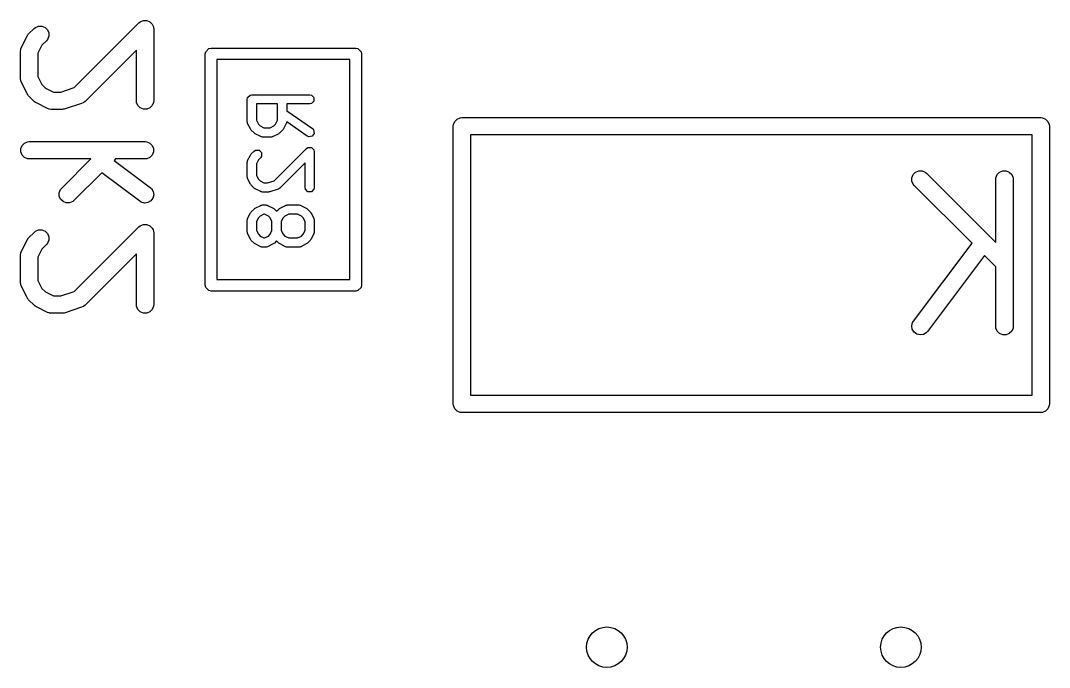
# Model space of a CAD drawing. Header units: inches. Extents: x -2.1 to 1.75, y 0.25 to 2.74.
# Drawn here: x 1.4006 to 1.7505, y 2.1381 to 2.3582 of the extents above; entities that cross this region are included whole.
import ezdxf

# ---------------------------------------------------------------- set-up
doc = ezdxf.new("R2010")
doc.units = ezdxf.units.IN
doc.header["$MEASUREMENT"] = 0
doc.layers.add('BLACK', color=250, linetype='CONTINUOUS')

msp = doc.modelspace()

# ---------------------------------------------------------------- linework, layer by layer
at = {"layer": 'BLACK', "linetype": 'CONTINUOUS'}
for p, q in [((1.40336, 2.35364), (1.40524, 2.35552)), ((1.40524, 2.35552), (1.40568, 2.35589)), ((1.40568, 2.35589), (1.40675, 2.35633)), ((1.40675, 2.35633), (1.4079, 2.35633)), ((1.4079, 2.35633), (1.40897, 2.35589)), ((1.40897, 2.35589), (1.40978, 2.35507)), ((1.40978, 2.35507), (1.41022, 2.35401)), ((1.41885, 2.33539), (1.44086, 2.35739)), ((1.44086, 2.35739), (1.44131, 2.35776)), ((1.44131, 2.35776), (1.44206, 2.35807)), ((1.44206, 2.35807), (1.44237, 2.3582)), ((1.44237, 2.3582), (1.44352, 2.3582)), ((1.44352, 2.3582), (1.44459, 2.35776)), ((1.44459, 2.35776), (1.4454, 2.35695)), ((1.4454, 2.35695), (1.44566, 2.35633)), ((1.44566, 2.35633), (1.44584, 2.35588)), ((1.44584, 2.35588), (1.4459, 2.35531)), ((1.4459, 2.35531), (1.4459, 2.33093)), ((1.40093, 2.34913), (1.40281, 2.35288)), ((1.40281, 2.35288), (1.40297, 2.35313)), ((1.40297, 2.35313), (1.403, 2.3532)), ((1.403, 2.3532), (1.40306, 2.35328)), ((1.40306, 2.35328), (1.40312, 2.35337)), ((1.40312, 2.35337), (1.40318, 2.35342)), ((1.40318, 2.35342), (1.40336, 2.35364)), ((1.40941, 2.35134), (1.40788, 2.34981)), ((1.40978, 2.35179), (1.40941, 2.35134)), ((1.41022, 2.35286), (1.40978, 2.35179)), ((1.41022, 2.35401), (1.41022, 2.35286)), ((1.40062, 2.34781), (1.40068, 2.34838)), ((1.40062, 2.33843), (1.40062, 2.34781)), ((1.40068, 2.34838), (1.40072, 2.34848)), ((1.40072, 2.34848), (1.40073, 2.34859)), ((1.40073, 2.34859), (1.40093, 2.34913)), ((1.40788, 2.34981), (1.40653, 2.34711)), ((1.43999, 2.34818), (1.42254, 2.33072)), ((1.43999, 2.33093), (1.43999, 2.34818)), ((1.46358, 2.34762), (1.46464, 2.34869)), ((1.46464, 2.34869), (1.46539, 2.34884)), ((1.46539, 2.34884), (1.51461, 2.34884)), ((1.51461, 2.34884), (1.51536, 2.34869)), ((1.51536, 2.34869), (1.51642, 2.34762)), ((1.40653, 2.34711), (1.40653, 2.33913)), ((1.46343, 2.34687), (1.46358, 2.34762)), ((1.46343, 2.26813), (1.46343, 2.34687)), ((1.46736, 2.3449), (1.46736, 2.2701)), ((1.51264, 2.3449), (1.46736, 2.3449)), ((1.51264, 2.2701), (1.51264, 2.3449)), ((1.51642, 2.34762), (1.51657, 2.34687)), ((1.51657, 2.34687), (1.51657, 2.26813)), ((1.40068, 2.33786), (1.40062, 2.33843)), ((1.40072, 2.33776), (1.40068, 2.33786)), ((1.40073, 2.33765), (1.40072, 2.33776)), ((1.40093, 2.33711), (1.40073, 2.33765)), ((1.40653, 2.33913), (1.40788, 2.33643)), ((1.40281, 2.33336), (1.40093, 2.33711)), ((1.40788, 2.33643), (1.40907, 2.33524)), ((1.40907, 2.33524), (1.41177, 2.33389)), ((1.41177, 2.33389), (1.41434, 2.33389)), ((1.41434, 2.33389), (1.41885, 2.33539)), ((1.40297, 2.33312), (1.40281, 2.33336)), ((1.403, 2.33304), (1.40297, 2.33312)), ((1.40306, 2.33296), (1.403, 2.33304)), ((1.40312, 2.33287), (1.40306, 2.33296)), ((1.40318, 2.33282), (1.40312, 2.33287)), ((1.40336, 2.3326), (1.40318, 2.33282)), ((1.40524, 2.33072), (1.40336, 2.3326)), ((1.40546, 2.33054), (1.40524, 2.33072)), ((1.40551, 2.33048), (1.40546, 2.33054)), ((1.4056, 2.33042), (1.40551, 2.33048)), ((1.40568, 2.33035), (1.4056, 2.33042)), ((1.40576, 2.33032), (1.40568, 2.33035)), ((1.406, 2.33017), (1.40576, 2.33032)), ((1.42199, 2.33031), (1.42191, 2.33024)), ((1.42209, 2.33035), (1.42199, 2.33031)), ((1.42254, 2.33072), (1.42209, 2.33035)), ((1.44005, 2.33036), (1.43999, 2.33093)), ((1.44049, 2.32929), (1.44005, 2.33036)), ((1.44584, 2.33036), (1.4454, 2.32929)), ((1.4459, 2.33093), (1.44584, 2.33036)), ((1.47768, 2.3314), (1.4778, 2.33201)), ((1.47768, 2.3239), (1.47768, 2.3314)), ((1.4778, 2.33201), (1.47866, 2.33286)), ((1.47866, 2.33286), (1.47926, 2.33298)), ((1.47926, 2.33298), (1.49894, 2.33298)), ((1.49894, 2.33298), (1.49955, 2.33286)), ((1.49955, 2.33286), (1.5004, 2.33201)), ((1.5004, 2.3308), (1.49955, 2.32995)), ((1.5004, 2.33201), (1.5004, 2.3308)), ((1.40975, 2.32829), (1.406, 2.33017)), ((1.41029, 2.32809), (1.40975, 2.32829)), ((1.4104, 2.32808), (1.41029, 2.32809)), ((1.4105, 2.32804), (1.4104, 2.32808)), ((1.41107, 2.32798), (1.4105, 2.32804)), ((1.41482, 2.32798), (1.41107, 2.32798)), ((1.41512, 2.32801), (1.41482, 2.32798)), ((1.41519, 2.32801), (1.41512, 2.32801)), ((1.4153, 2.32803), (1.41519, 2.32801)), ((1.4154, 2.32804), (1.4153, 2.32803)), ((1.41547, 2.32807), (1.4154, 2.32804)), ((1.41576, 2.32813), (1.41547, 2.32807)), ((1.42138, 2.33001), (1.41576, 2.32813)), ((1.42191, 2.33024), (1.42138, 2.33001)), ((1.44131, 2.32848), (1.44049, 2.32929)), ((1.44237, 2.32804), (1.44131, 2.32848)), ((1.44352, 2.32804), (1.44237, 2.32804)), ((1.44459, 2.32848), (1.44352, 2.32804)), ((1.4454, 2.32929), (1.44459, 2.32848)), ((1.48799, 2.32983), (1.48083, 2.32983)), ((1.48083, 2.32983), (1.48083, 2.32428)), ((1.48799, 2.32428), (1.48799, 2.32983)), ((1.49894, 2.32983), (1.49114, 2.32983)), ((1.49114, 2.32983), (1.49114, 2.32754)), ((1.49114, 2.32754), (1.49985, 2.32144)), ((1.49955, 2.32995), (1.49894, 2.32983)), ((1.4777, 2.32383), (1.47768, 2.3239)), ((1.47769, 2.32379), (1.4777, 2.32383)), ((1.47775, 2.32355), (1.47769, 2.32379)), ((1.4778, 2.3233), (1.47775, 2.32355)), ((1.47783, 2.32328), (1.4778, 2.3233)), ((1.47785, 2.3232), (1.47783, 2.32328)), ((1.48083, 2.32428), (1.48149, 2.32296)), ((1.48734, 2.32296), (1.48799, 2.32428)), ((1.491, 2.32328), (1.49098, 2.3232)), ((1.49102, 2.3233), (1.491, 2.32328)), ((1.49107, 2.32355), (1.49102, 2.3233)), ((1.49112, 2.32371), (1.49107, 2.32355)), ((1.49804, 2.31886), (1.49112, 2.32371)), ((1.54781, 2.32282), (1.54825, 2.32388)), ((1.54825, 2.32388), (1.54907, 2.3247)), ((1.54907, 2.3247), (1.55013, 2.32514)), ((1.55013, 2.32514), (1.55071, 2.3252)), ((1.55071, 2.3252), (1.74756, 2.3252)), ((1.74756, 2.3252), (1.74814, 2.32514)), ((1.74814, 2.32514), (1.7492, 2.3247)), ((1.7492, 2.3247), (1.75001, 2.32388)), ((1.75001, 2.32388), (1.75046, 2.32282)), ((1.47879, 2.32133), (1.47785, 2.3232)), ((1.47894, 2.32113), (1.47879, 2.32133)), ((1.47908, 2.32092), (1.47894, 2.32113)), ((1.48002, 2.31998), (1.47908, 2.32092)), ((1.48023, 2.31984), (1.48002, 2.31998)), ((1.48043, 2.31968), (1.48023, 2.31984)), ((1.48149, 2.32296), (1.48207, 2.32239)), ((1.48207, 2.32239), (1.48338, 2.32173)), ((1.48338, 2.32173), (1.48545, 2.32173)), ((1.48545, 2.32173), (1.48676, 2.32239)), ((1.48676, 2.32239), (1.48734, 2.32296)), ((1.4886, 2.31984), (1.4884, 2.31968)), ((1.48881, 2.31998), (1.4886, 2.31984)), ((1.48975, 2.32092), (1.48881, 2.31998)), ((1.48989, 2.32113), (1.48975, 2.32092)), ((1.49004, 2.32133), (1.48989, 2.32113)), ((1.49098, 2.3232), (1.49004, 2.32133)), ((1.50048, 2.31981), (1.49979, 2.31883)), ((1.49985, 2.32144), (1.50027, 2.321)), ((1.50027, 2.321), (1.50048, 2.31981)), ((1.54776, 2.32224), (1.54781, 2.32282)), ((1.54776, 2.22776), (1.54776, 2.32224)), ((1.75046, 2.32282), (1.75051, 2.32224)), ((1.75051, 2.32224), (1.75051, 2.22776)), ((1.40112, 2.3157), (1.40194, 2.31652)), ((1.40194, 2.31652), (1.403, 2.31696)), ((1.403, 2.31696), (1.40358, 2.31701)), ((1.40358, 2.31701), (1.44295, 2.31701)), ((1.44295, 2.31701), (1.44352, 2.31696)), ((1.44352, 2.31696), (1.44459, 2.31652)), ((1.44459, 2.31652), (1.4454, 2.3157)), ((1.4823, 2.31875), (1.48043, 2.31968)), ((1.48238, 2.31873), (1.4823, 2.31875)), ((1.4824, 2.3187), (1.48238, 2.31873)), ((1.48265, 2.31865), (1.4824, 2.3187)), ((1.4829, 2.31858), (1.48265, 2.31865)), ((1.48293, 2.3186), (1.4829, 2.31858)), ((1.48301, 2.31858), (1.48293, 2.3186)), ((1.48582, 2.31858), (1.48301, 2.31858)), ((1.4859, 2.3186), (1.48582, 2.31858)), ((1.48593, 2.31858), (1.4859, 2.3186)), ((1.48617, 2.31865), (1.48593, 2.31858)), ((1.48642, 2.3187), (1.48617, 2.31865)), ((1.48645, 2.31873), (1.48642, 2.3187)), ((1.48652, 2.31875), (1.48645, 2.31873)), ((1.4884, 2.31968), (1.48652, 2.31875)), ((1.4986, 2.31862), (1.49804, 2.31886)), ((1.49979, 2.31883), (1.4986, 2.31862)), ((1.55366, 2.31929), (1.55366, 2.23071)), ((1.74461, 2.31929), (1.55366, 2.31929)), ((1.74461, 2.23071), (1.74461, 2.31929)), ((1.40068, 2.31464), (1.40112, 2.3157)), ((1.40068, 2.31349), (1.40068, 2.31464)), ((1.40112, 2.31242), (1.40068, 2.31349)), ((1.4454, 2.3157), (1.44584, 2.31464)), ((1.44584, 2.31349), (1.4454, 2.31242)), ((1.44584, 2.31464), (1.44584, 2.31349)), ((1.47894, 2.31262), (1.47908, 2.31283)), ((1.47908, 2.31283), (1.48002, 2.31377)), ((1.48002, 2.31377), (1.48053, 2.31411)), ((1.48053, 2.31411), (1.48174, 2.31411)), ((1.48174, 2.31411), (1.48259, 2.31326)), ((1.48259, 2.31326), (1.48259, 2.31205)), ((1.48684, 2.30372), (1.49783, 2.31471)), ((1.49783, 2.31471), (1.49834, 2.31505)), ((1.49834, 2.31505), (1.49955, 2.31505)), ((1.49955, 2.31505), (1.5004, 2.3142)), ((1.5004, 2.3142), (1.5004, 2.3142)), ((1.5004, 2.3142), (1.50052, 2.31359)), ((1.50052, 2.31359), (1.50052, 2.30141)), ((1.40194, 2.31161), (1.40112, 2.31242)), ((1.403, 2.31117), (1.40194, 2.31161)), ((1.40358, 2.31111), (1.403, 2.31117)), ((1.42457, 2.31111), (1.40358, 2.31111)), ((1.41461, 2.30115), (1.42457, 2.31111)), ((1.43292, 2.31111), (1.43244, 2.31063)), ((1.43244, 2.31063), (1.44472, 2.30143)), ((1.44295, 2.31111), (1.43292, 2.31111)), ((1.44352, 2.31117), (1.44295, 2.31111)), ((1.44459, 2.31161), (1.44352, 2.31117)), ((1.4454, 2.31242), (1.44459, 2.31161)), ((1.47768, 2.30984), (1.4777, 2.30992)), ((1.47768, 2.30516), (1.47768, 2.30984)), ((1.47769, 2.30996), (1.47775, 2.3102)), ((1.4777, 2.30992), (1.47769, 2.30996)), ((1.47775, 2.3102), (1.4778, 2.31045)), ((1.4778, 2.31045), (1.47783, 2.31047)), ((1.47783, 2.31047), (1.47785, 2.31055)), ((1.47785, 2.31055), (1.47879, 2.31242)), ((1.47879, 2.31242), (1.47894, 2.31262)), ((1.48149, 2.31079), (1.48083, 2.30947)), ((1.48083, 2.30947), (1.48083, 2.30553)), ((1.48225, 2.31154), (1.48149, 2.31079)), ((1.48259, 2.31205), (1.48225, 2.31154)), ((1.49737, 2.30979), (1.48881, 2.30123)), ((1.49737, 2.30141), (1.49737, 2.30979)), ((1.42822, 2.30641), (1.41879, 2.29698)), ((1.44117, 2.2967), (1.42822, 2.30641)), ((1.70376, 2.30475), (1.7042, 2.30582)), ((1.7042, 2.30582), (1.70502, 2.30663)), ((1.70502, 2.30663), (1.70608, 2.30707)), ((1.70608, 2.30707), (1.70723, 2.30707)), ((1.70723, 2.30707), (1.7083, 2.30663)), ((1.7083, 2.30663), (1.70875, 2.30626)), ((1.70875, 2.30626), (1.73228, 2.28273)), ((1.73233, 2.30475), (1.73277, 2.30582)), ((1.73277, 2.30582), (1.73359, 2.30663)), ((1.73359, 2.30663), (1.73465, 2.30707)), ((1.73465, 2.30707), (1.73581, 2.30707)), ((1.73581, 2.30707), (1.73687, 2.30663)), ((1.73687, 2.30663), (1.73768, 2.30582)), ((1.73768, 2.30582), (1.73813, 2.30475)), ((1.4777, 2.30508), (1.47768, 2.30516)), ((1.47769, 2.30504), (1.4777, 2.30508)), ((1.47775, 2.3048), (1.47769, 2.30504)), ((1.4778, 2.30455), (1.47775, 2.3048)), ((1.47783, 2.30453), (1.4778, 2.30455)), ((1.47785, 2.30445), (1.47783, 2.30453)), ((1.47879, 2.30258), (1.47785, 2.30445)), ((1.47894, 2.30238), (1.47879, 2.30258)), ((1.47908, 2.30217), (1.47894, 2.30238)), ((1.48083, 2.30553), (1.48149, 2.30421)), ((1.48149, 2.30421), (1.48207, 2.30364)), ((1.48207, 2.30364), (1.48338, 2.30298)), ((1.48338, 2.30298), (1.48463, 2.30298)), ((1.48463, 2.30298), (1.48684, 2.30372)), ((1.70376, 2.3036), (1.70376, 2.30475)), ((1.7042, 2.30254), (1.70376, 2.3036)), ((1.70457, 2.30209), (1.7042, 2.30254)), ((1.73228, 2.30418), (1.73233, 2.30475)), ((1.73228, 2.28273), (1.73228, 2.30418)), ((1.73813, 2.30475), (1.73818, 2.30418)), ((1.73818, 2.30418), (1.73818, 2.25418)), ((1.4138, 2.29964), (1.41424, 2.3007)), ((1.4138, 2.29849), (1.4138, 2.29964)), ((1.41424, 2.3007), (1.41461, 2.30115)), ((1.44472, 2.30143), (1.44514, 2.30103)), ((1.44514, 2.30103), (1.44573, 2.30004)), ((1.44589, 2.2989), (1.44561, 2.29779)), ((1.44573, 2.30004), (1.44589, 2.2989)), ((1.48002, 2.30123), (1.47908, 2.30217)), ((1.48023, 2.30109), (1.48002, 2.30123)), ((1.48043, 2.30094), (1.48023, 2.30109)), ((1.4823, 2.3), (1.48043, 2.30094)), ((1.48238, 2.29998), (1.4823, 2.3)), ((1.4824, 2.29995), (1.48238, 2.29998)), ((1.48265, 2.2999), (1.4824, 2.29995)), ((1.4829, 2.29984), (1.48265, 2.2999)), ((1.48293, 2.29985), (1.4829, 2.29984)), ((1.48301, 2.29983), (1.48293, 2.29985)), ((1.48488, 2.29983), (1.48301, 2.29983)), ((1.48513, 2.29988), (1.48488, 2.29983)), ((1.48538, 2.29991), (1.48513, 2.29988)), ((1.48819, 2.30085), (1.48538, 2.29991)), ((1.48826, 2.30089), (1.48819, 2.30085)), ((1.4883, 2.30089), (1.48826, 2.30089)), ((1.48851, 2.30103), (1.4883, 2.30089)), ((1.48873, 2.30115), (1.48851, 2.30103)), ((1.48874, 2.30119), (1.48873, 2.30115)), ((1.48881, 2.30123), (1.48874, 2.30119)), ((1.49749, 2.3008), (1.49737, 2.30141)), ((1.49834, 2.29995), (1.49749, 2.3008)), ((1.49955, 2.29995), (1.49834, 2.29995)), ((1.5004, 2.3008), (1.49955, 2.29995)), ((1.50052, 2.30141), (1.5004, 2.3008)), ((1.72419, 2.28247), (1.70457, 2.30209)), ((1.41424, 2.29742), (1.4138, 2.29849)), ((1.41506, 2.29661), (1.41424, 2.29742)), ((1.41612, 2.29617), (1.41506, 2.29661)), ((1.41727, 2.29617), (1.41612, 2.29617)), ((1.41834, 2.29661), (1.41727, 2.29617)), ((1.41879, 2.29698), (1.41834, 2.29661)), ((1.44167, 2.2964), (1.44117, 2.2967)), ((1.44278, 2.29612), (1.44167, 2.2964)), ((1.44393, 2.29628), (1.44278, 2.29612)), ((1.44492, 2.29687), (1.44393, 2.29628)), ((1.44561, 2.29779), (1.44492, 2.29687)), ((1.48043, 2.29438), (1.4823, 2.29532)), ((1.4823, 2.29532), (1.48238, 2.29534)), ((1.48238, 2.29534), (1.4824, 2.29536)), ((1.4824, 2.29536), (1.48265, 2.29541)), ((1.48265, 2.29541), (1.4829, 2.29548)), ((1.4829, 2.29548), (1.48293, 2.29547)), ((1.48293, 2.29547), (1.48301, 2.29548)), ((1.48301, 2.29548), (1.48394, 2.29548)), ((1.48394, 2.29548), (1.48402, 2.29547)), ((1.48402, 2.29547), (1.48406, 2.29548)), ((1.48406, 2.29548), (1.4843, 2.29541)), ((1.4843, 2.29541), (1.48455, 2.29536)), ((1.48455, 2.29536), (1.48457, 2.29534)), ((1.48457, 2.29534), (1.48465, 2.29532)), ((1.48465, 2.29532), (1.48652, 2.29438)), ((1.48886, 2.29438), (1.49074, 2.29532)), ((1.49074, 2.29532), (1.49082, 2.29534)), ((1.49082, 2.29534), (1.49084, 2.29536)), ((1.49084, 2.29536), (1.49109, 2.29541)), ((1.49109, 2.29541), (1.49133, 2.29548)), ((1.49133, 2.29548), (1.49137, 2.29547)), ((1.49137, 2.29547), (1.49144, 2.29548)), ((1.49144, 2.29548), (1.49519, 2.29548)), ((1.49519, 2.29548), (1.49527, 2.29547)), ((1.49527, 2.29547), (1.4953, 2.29548)), ((1.4953, 2.29548), (1.49555, 2.29541)), ((1.49555, 2.29541), (1.4958, 2.29536)), ((1.4958, 2.29536), (1.49582, 2.29534)), ((1.49582, 2.29534), (1.4959, 2.29532)), ((1.4959, 2.29532), (1.49777, 2.29438)), ((1.47785, 2.29086), (1.47879, 2.29274)), ((1.47879, 2.29274), (1.47894, 2.29294)), ((1.47894, 2.29294), (1.47908, 2.29315)), ((1.47908, 2.29315), (1.48002, 2.29408)), ((1.48002, 2.29408), (1.48023, 2.29422)), ((1.48023, 2.29422), (1.48043, 2.29438)), ((1.48338, 2.29233), (1.48207, 2.29168)), ((1.48357, 2.29233), (1.48338, 2.29233)), ((1.48489, 2.29168), (1.48357, 2.29233)), ((1.48652, 2.29438), (1.48672, 2.29422)), ((1.48672, 2.29422), (1.48693, 2.29408)), ((1.48693, 2.29408), (1.48769, 2.29332)), ((1.48769, 2.29332), (1.48846, 2.29408)), ((1.48846, 2.29408), (1.48867, 2.29422)), ((1.48867, 2.29422), (1.48886, 2.29438)), ((1.49182, 2.29233), (1.4905, 2.29168)), ((1.49482, 2.29233), (1.49182, 2.29233)), ((1.49614, 2.29168), (1.49482, 2.29233)), ((1.49777, 2.29438), (1.49797, 2.29422)), ((1.49797, 2.29422), (1.49818, 2.29408)), ((1.49818, 2.29408), (1.49912, 2.29315)), ((1.49912, 2.29315), (1.49926, 2.29294)), ((1.49926, 2.29294), (1.49941, 2.29274)), ((1.49941, 2.29274), (1.50035, 2.29086)), ((1.44086, 2.28803), (1.44131, 2.2884)), ((1.44131, 2.2884), (1.44206, 2.28871)), ((1.44206, 2.28871), (1.44237, 2.28884)), ((1.44237, 2.28884), (1.44352, 2.28884)), ((1.44352, 2.28884), (1.44459, 2.2884)), ((1.44459, 2.2884), (1.4454, 2.28758)), ((1.47768, 2.29016), (1.4777, 2.29024)), ((1.47768, 2.28641), (1.47768, 2.29016)), ((1.47769, 2.29027), (1.47775, 2.29051)), ((1.4777, 2.29024), (1.47769, 2.29027)), ((1.47775, 2.29051), (1.4778, 2.29076)), ((1.4778, 2.29076), (1.47783, 2.29079)), ((1.47783, 2.29079), (1.47785, 2.29086)), ((1.48149, 2.2911), (1.48083, 2.28979)), ((1.48083, 2.28979), (1.48083, 2.28678)), ((1.48207, 2.29168), (1.48149, 2.2911)), ((1.48546, 2.2911), (1.48489, 2.29168)), ((1.48612, 2.28979), (1.48546, 2.2911)), ((1.48612, 2.28678), (1.48612, 2.28979)), ((1.48993, 2.2911), (1.48927, 2.28979)), ((1.48927, 2.28979), (1.48927, 2.28678)), ((1.4905, 2.29168), (1.48993, 2.2911)), ((1.49671, 2.2911), (1.49614, 2.29168)), ((1.49737, 2.28979), (1.49671, 2.2911)), ((1.49737, 2.28678), (1.49737, 2.28979)), ((1.50035, 2.29086), (1.50037, 2.29079)), ((1.50037, 2.29079), (1.5004, 2.29076)), ((1.5004, 2.29076), (1.50045, 2.29051)), ((1.50045, 2.29051), (1.50051, 2.29027)), ((1.50051, 2.29027), (1.5005, 2.29024)), ((1.5005, 2.29024), (1.50052, 2.29016)), ((1.50052, 2.29016), (1.50052, 2.28641)), ((1.40336, 2.28428), (1.40524, 2.28615)), ((1.40524, 2.28615), (1.40568, 2.28652)), ((1.40568, 2.28652), (1.40675, 2.28696)), ((1.40675, 2.28696), (1.4079, 2.28696)), ((1.4079, 2.28696), (1.40897, 2.28652)), ((1.40897, 2.28652), (1.40978, 2.28571)), ((1.40978, 2.28571), (1.41022, 2.28464)), ((1.41885, 2.26602), (1.44086, 2.28803)), ((1.4454, 2.28758), (1.44566, 2.28696)), ((1.44566, 2.28696), (1.44584, 2.28652)), ((1.44584, 2.28652), (1.4459, 2.28594)), ((1.4459, 2.28594), (1.4459, 2.26157)), ((1.4777, 2.28633), (1.47768, 2.28641)), ((1.47769, 2.2863), (1.4777, 2.28633)), ((1.47775, 2.28605), (1.47769, 2.2863)), ((1.4778, 2.28581), (1.47775, 2.28605)), ((1.47783, 2.28578), (1.4778, 2.28581)), ((1.47785, 2.2857), (1.47783, 2.28578)), ((1.47879, 2.28383), (1.47785, 2.2857)), ((1.48083, 2.28678), (1.48149, 2.28547)), ((1.48149, 2.28547), (1.48207, 2.28489)), ((1.48207, 2.28489), (1.48338, 2.28423)), ((1.48357, 2.28423), (1.48489, 2.28489)), ((1.48489, 2.28489), (1.48546, 2.28547)), ((1.48546, 2.28547), (1.48612, 2.28678)), ((1.48927, 2.28678), (1.48993, 2.28547)), ((1.48993, 2.28547), (1.4905, 2.28489)), ((1.4905, 2.28489), (1.49182, 2.28423)), ((1.49482, 2.28423), (1.49614, 2.28489)), ((1.49614, 2.28489), (1.49671, 2.28547)), ((1.49671, 2.28547), (1.49737, 2.28678)), ((1.50035, 2.2857), (1.49941, 2.28383)), ((1.50037, 2.28578), (1.50035, 2.2857)), ((1.5004, 2.28581), (1.50037, 2.28578)), ((1.50045, 2.28605), (1.5004, 2.28581)), ((1.50051, 2.2863), (1.50045, 2.28605)), ((1.50052, 2.28641), (1.5005, 2.28633)), ((1.5005, 2.28633), (1.50051, 2.2863)), ((1.40093, 2.27976), (1.40281, 2.28351)), ((1.40281, 2.28351), (1.40297, 2.28376)), ((1.40297, 2.28376), (1.403, 2.28383)), ((1.403, 2.28383), (1.40306, 2.28391)), ((1.40306, 2.28391), (1.40312, 2.284)), ((1.40312, 2.284), (1.40318, 2.28405)), ((1.40318, 2.28405), (1.40336, 2.28428)), ((1.40941, 2.28198), (1.40788, 2.28044)), ((1.40978, 2.28242), (1.40941, 2.28198)), ((1.41022, 2.28349), (1.40978, 2.28242)), ((1.41022, 2.28464), (1.41022, 2.28349)), ((1.47894, 2.28363), (1.47879, 2.28383)), ((1.47908, 2.28342), (1.47894, 2.28363)), ((1.48002, 2.28248), (1.47908, 2.28342)), ((1.48023, 2.28234), (1.48002, 2.28248)), ((1.48043, 2.28219), (1.48023, 2.28234)), ((1.4823, 2.28125), (1.48043, 2.28219)), ((1.48338, 2.28423), (1.48357, 2.28423)), ((1.48652, 2.28219), (1.48465, 2.28125)), ((1.48672, 2.28234), (1.48652, 2.28219)), ((1.48693, 2.28248), (1.48672, 2.28234)), ((1.48769, 2.28324), (1.48693, 2.28248)), ((1.48846, 2.28248), (1.48769, 2.28324)), ((1.48867, 2.28234), (1.48846, 2.28248)), ((1.48886, 2.28219), (1.48867, 2.28234)), ((1.49074, 2.28125), (1.48886, 2.28219)), ((1.49182, 2.28423), (1.49482, 2.28423)), ((1.49777, 2.28219), (1.4959, 2.28125)), ((1.49797, 2.28234), (1.49777, 2.28219)), ((1.49818, 2.28248), (1.49797, 2.28234)), ((1.49912, 2.28342), (1.49818, 2.28248)), ((1.49926, 2.28363), (1.49912, 2.28342)), ((1.49941, 2.28383), (1.49926, 2.28363)), ((1.7043, 2.25595), (1.72419, 2.28247)), ((1.40062, 2.27844), (1.40068, 2.27902)), ((1.40062, 2.26907), (1.40062, 2.27844)), ((1.40068, 2.27902), (1.40072, 2.27912)), ((1.40072, 2.27912), (1.40073, 2.27922)), ((1.40073, 2.27922), (1.40093, 2.27976)), ((1.40788, 2.28044), (1.40653, 2.27774)), ((1.43999, 2.27881), (1.42254, 2.26136)), ((1.43999, 2.26157), (1.43999, 2.27881)), ((1.48238, 2.28123), (1.4823, 2.28125)), ((1.4824, 2.2812), (1.48238, 2.28123)), ((1.48265, 2.28116), (1.4824, 2.2812)), ((1.4829, 2.28109), (1.48265, 2.28116)), ((1.48293, 2.2811), (1.4829, 2.28109)), ((1.48301, 2.28108), (1.48293, 2.2811)), ((1.48394, 2.28108), (1.48301, 2.28108)), ((1.48402, 2.2811), (1.48394, 2.28108)), ((1.48406, 2.28109), (1.48402, 2.2811)), ((1.4843, 2.28116), (1.48406, 2.28109)), ((1.48455, 2.2812), (1.4843, 2.28116)), ((1.48457, 2.28123), (1.48455, 2.2812)), ((1.48465, 2.28125), (1.48457, 2.28123)), ((1.49082, 2.28123), (1.49074, 2.28125)), ((1.49084, 2.2812), (1.49082, 2.28123)), ((1.49109, 2.28116), (1.49084, 2.2812)), ((1.49133, 2.28109), (1.49109, 2.28116)), ((1.49137, 2.2811), (1.49133, 2.28109)), ((1.49144, 2.28108), (1.49137, 2.2811)), ((1.49519, 2.28108), (1.49144, 2.28108)), ((1.49527, 2.2811), (1.49519, 2.28108)), ((1.4953, 2.28109), (1.49527, 2.2811)), ((1.49555, 2.28116), (1.4953, 2.28109)), ((1.4958, 2.2812), (1.49555, 2.28116)), ((1.49582, 2.28123), (1.4958, 2.2812)), ((1.4959, 2.28125), (1.49582, 2.28123)), ((1.72841, 2.27825), (1.70902, 2.2524)), ((1.73228, 2.27438), (1.72841, 2.27825)), ((1.40653, 2.27774), (1.40653, 2.26976)), ((1.73228, 2.25418), (1.73228, 2.27438)), ((1.40068, 2.26849), (1.40062, 2.26907)), ((1.40072, 2.26839), (1.40068, 2.26849)), ((1.40073, 2.26829), (1.40072, 2.26839)), ((1.40093, 2.26775), (1.40073, 2.26829)), ((1.40281, 2.264), (1.40093, 2.26775)), ((1.40653, 2.26976), (1.40788, 2.26707)), ((1.46358, 2.26738), (1.46343, 2.26813)), ((1.46464, 2.26631), (1.46358, 2.26738)), ((1.46736, 2.2701), (1.51264, 2.2701)), ((1.51642, 2.26738), (1.51536, 2.26631)), ((1.51657, 2.26813), (1.51642, 2.26738)), ((1.40297, 2.26375), (1.40281, 2.264)), ((1.40788, 2.26707), (1.40907, 2.26587)), ((1.40907, 2.26587), (1.41177, 2.26452)), ((1.41177, 2.26452), (1.41434, 2.26452)), ((1.41434, 2.26452), (1.41885, 2.26602)), ((1.46539, 2.26616), (1.46464, 2.26631)), ((1.51461, 2.26616), (1.46539, 2.26616)), ((1.51536, 2.26631), (1.51461, 2.26616)), ((1.403, 2.26368), (1.40297, 2.26375)), ((1.40306, 2.2636), (1.403, 2.26368)), ((1.40312, 2.26351), (1.40306, 2.2636)), ((1.40318, 2.26346), (1.40312, 2.26351)), ((1.40336, 2.26323), (1.40318, 2.26346)), ((1.40524, 2.26136), (1.40336, 2.26323)), ((1.40546, 2.26117), (1.40524, 2.26136)), ((1.40551, 2.26111), (1.40546, 2.26117)), ((1.4056, 2.26105), (1.40551, 2.26111)), ((1.40568, 2.26099), (1.4056, 2.26105)), ((1.40576, 2.26096), (1.40568, 2.26099)), ((1.406, 2.2608), (1.40576, 2.26096)), ((1.40975, 2.25893), (1.406, 2.2608)), ((1.42138, 2.26064), (1.41576, 2.25877)), ((1.42191, 2.26088), (1.42138, 2.26064)), ((1.42199, 2.26095), (1.42191, 2.26088)), ((1.42209, 2.26099), (1.42199, 2.26095)), ((1.42254, 2.26136), (1.42209, 2.26099)), ((1.44005, 2.26099), (1.43999, 2.26157)), ((1.44049, 2.25993), (1.44005, 2.26099)), ((1.44584, 2.26099), (1.4454, 2.25993)), ((1.4459, 2.26157), (1.44584, 2.26099)), ((1.41029, 2.25872), (1.40975, 2.25893)), ((1.4104, 2.25871), (1.41029, 2.25872)), ((1.4105, 2.25867), (1.4104, 2.25871)), ((1.41107, 2.25862), (1.4105, 2.25867)), ((1.41482, 2.25862), (1.41107, 2.25862)), ((1.41512, 2.25864), (1.41482, 2.25862)), ((1.41519, 2.25864), (1.41512, 2.25864)), ((1.4153, 2.25866), (1.41519, 2.25864)), ((1.4154, 2.25867), (1.4153, 2.25866)), ((1.41547, 2.2587), (1.4154, 2.25867)), ((1.41576, 2.25877), (1.41547, 2.2587)), ((1.44131, 2.25911), (1.44049, 2.25993)), ((1.44237, 2.25867), (1.44131, 2.25911)), ((1.44352, 2.25867), (1.44237, 2.25867)), ((1.44459, 2.25911), (1.44352, 2.25867)), ((1.4454, 2.25993), (1.44459, 2.25911)), ((1.70371, 2.25434), (1.704, 2.25545)), ((1.70387, 2.2532), (1.70371, 2.25434)), ((1.704, 2.25545), (1.7043, 2.25595)), ((1.73233, 2.2536), (1.73228, 2.25418)), ((1.73277, 2.25254), (1.73233, 2.2536)), ((1.73813, 2.2536), (1.73768, 2.25254)), ((1.73818, 2.25418), (1.73813, 2.2536)), ((1.70446, 2.2522), (1.70387, 2.2532)), ((1.70538, 2.25151), (1.70446, 2.2522)), ((1.7065, 2.25123), (1.70538, 2.25151)), ((1.70764, 2.25139), (1.7065, 2.25123)), ((1.70863, 2.25198), (1.70764, 2.25139)), ((1.70902, 2.2524), (1.70863, 2.25198)), ((1.73359, 2.25172), (1.73277, 2.25254)), ((1.73465, 2.25128), (1.73359, 2.25172)), ((1.73581, 2.25128), (1.73465, 2.25128)), ((1.73687, 2.25172), (1.73581, 2.25128)), ((1.73768, 2.25254), (1.73687, 2.25172)), ((1.55366, 2.23071), (1.74461, 2.23071)), ((1.54781, 2.22718), (1.54776, 2.22776)), ((1.54825, 2.22612), (1.54781, 2.22718)), ((1.54907, 2.2253), (1.54825, 2.22612)), ((1.55013, 2.22486), (1.54907, 2.2253)), ((1.7492, 2.2253), (1.74814, 2.22486)), ((1.75001, 2.22612), (1.7492, 2.2253)), ((1.75046, 2.22718), (1.75001, 2.22612)), ((1.75051, 2.22776), (1.75046, 2.22718)), ((1.55071, 2.2248), (1.55013, 2.22486)), ((1.74756, 2.2248), (1.55071, 2.2248)), ((1.74814, 2.22486), (1.74756, 2.2248))]:
    msp.add_line(p, q, dxfattribs=at)
at = {"layer": 'BLACK'}
for centre in [(1.6, 2.145), (1.6, 2.145), (1.7, 2.145), (1.7, 2.145)]:
    msp.add_circle(centre, 0.00689, dxfattribs=at)

doc.saveas('drawing.dxf')
